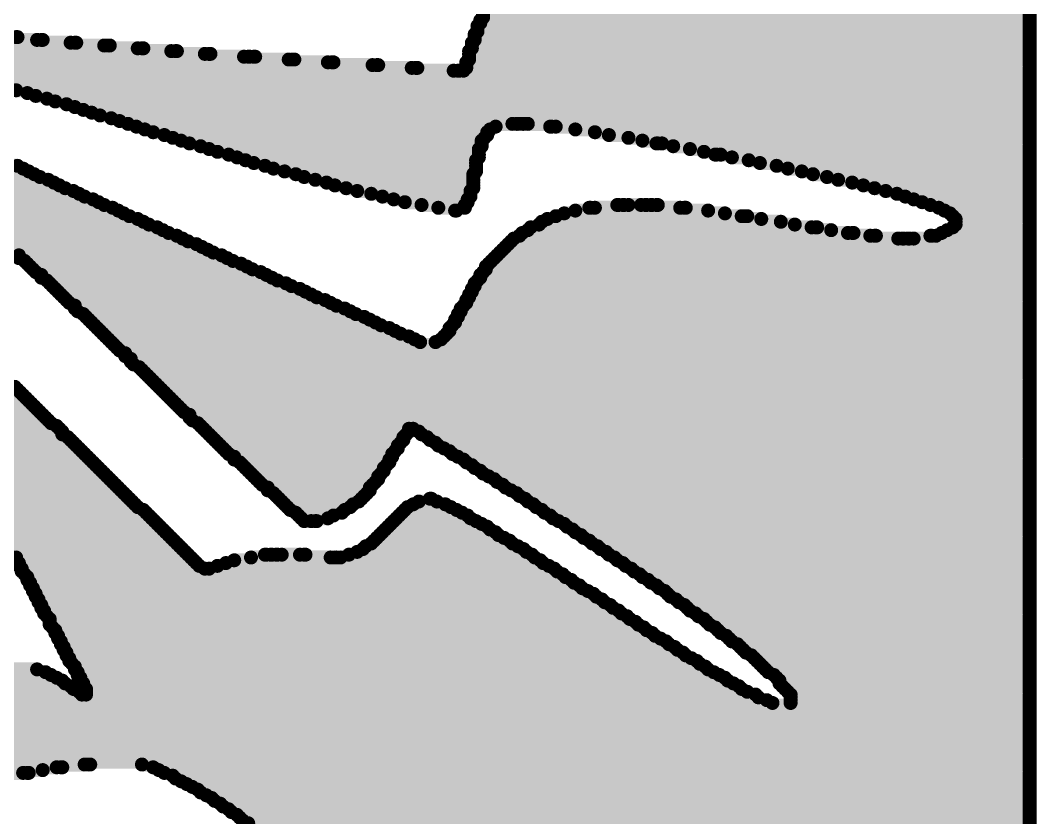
# Model space of a CAD drawing. Extents: x 0 to 127, y 0 to 167.
# Drawn here: x 50.866 to 54.559, y 98.897 to 101.793 of the extents above; entities that cross this region are included whole.
import ezdxf

# ---------------------------------------------------------------- set-up
doc = ezdxf.new("R2010")
doc.units = 0
doc.layers.add('2D_LINE_126', color=222, linetype='CONTINUOUS')

# ---------------------------------------------------------------- blocks, each defined once
blk = doc.blocks.new('SMOOTH_0$0508')
at = {"const_width": 0.0254}
blk.add_lwpolyline([(-0.0127, 0, 1), (0.0127, 0, 1)], format="xyb", close=True, dxfattribs=at)
blk = doc.blocks.new('DRAWING_3017')
at = {"layer": '2D_LINE_126', "const_width": 0.0508}
for points in [[(6.57352, 9.10336), (8.5598, 9.10336)], [(6.5532, 9.06272), (8.5598, 9.06272)], [(6.56336, 9.08304), (8.5598, 9.08304)], [(6.56336, 9.07288), (8.5598, 9.07288)], [(6.57352, 9.0932), (8.5598, 9.0932)], [(6.54304, 9.03224), (8.5598, 9.03224)], [(6.5532, 9.05256), (8.5598, 9.05256)], [(6.5532, 9.0424), (8.5598, 9.0424)], [(4.25704, 9.00176), (5.07492, 9.00176)], [(4.25704, 8.9916), (5.19684, 8.9916)], [(4.2672, 9.01192), (4.953, 9.01192)], [(4.8768, 9.02208), (4.88188, 9.02208)], [(4.96824, 9.01192), (4.97332, 9.01192)], [(5.09016, 9.00176), (5.09524, 9.00176)], [(5.21208, 8.9916), (5.21716, 8.9916)], [(6.53288, 9.00176), (8.5598, 9.00176)], [(6.53288, 8.9916), (8.5598, 8.9916)], [(6.54304, 9.02208), (8.5598, 9.02208)], [(6.54304, 9.01192), (8.5598, 9.01192)], [(4.24688, 8.97128), (5.44068, 8.97128)], [(4.24688, 8.96112), (5.5626, 8.96112)], [(4.24688, 8.95096), (5.70484, 8.95096)], [(4.25704, 8.98144), (5.31876, 8.98144)], [(5.334, 8.98144), (5.33908, 8.98144)], [(5.45592, 8.97128), (5.461, 8.97128)], [(5.57784, 8.96112), (5.58292, 8.96112)], [(5.72008, 8.95096), (5.72516, 8.95096)], [(5.7404, 8.95096), (5.74548, 8.95096)], [(6.52272, 8.97128), (8.5598, 8.97128)], [(6.52272, 8.96112), (8.5598, 8.96112)], [(6.52272, 8.95096), (8.5598, 8.95096)], [(6.53288, 8.98144), (8.5598, 8.98144)], [(4.23672, 8.9408), (5.8674, 8.9408)], [(4.23672, 8.93064), (6.00964, 8.93064)], [(4.49072, 8.92048), (6.1722, 8.92048)], [(5.88264, 8.9408), (5.88772, 8.9408)], [(6.02488, 8.93064), (6.02996, 8.93064)], [(6.18744, 8.92048), (6.19252, 8.92048)], [(6.51256, 8.93064), (8.5598, 8.93064)], [(6.51256, 8.92048), (8.5598, 8.92048)], [(6.52272, 8.9408), (8.5598, 8.9408)], [(4.55168, 8.91032), (6.31444, 8.91032)], [(4.61264, 8.90016), (6.46684, 8.90016)], [(4.65328, 8.89), (8.5598, 8.89)], [(4.69392, 8.87984), (8.5598, 8.87984)], [(6.32968, 8.91032), (6.33476, 8.91032)], [(6.48208, 8.90016), (6.48716, 8.90016)], [(6.5024, 8.90016), (8.5598, 8.90016)], [(6.51256, 8.91032), (8.5598, 8.91032)], [(4.73456, 8.86968), (8.5598, 8.86968)], [(4.7752, 8.85952), (8.5598, 8.85952)], [(4.80568, 8.84936), (8.5598, 8.84936)], [(4.84632, 8.8392), (8.5598, 8.8392)], [(4.8768, 8.82904), (8.5598, 8.82904)], [(4.91744, 8.81888), (8.5598, 8.81888)], [(4.94792, 8.80872), (8.5598, 8.80872)], [(4.98856, 8.79856), (8.5598, 8.79856)], [(5.01904, 8.7884), (8.5598, 8.7884)], [(5.05968, 8.77824), (8.5598, 8.77824)], [(5.09016, 8.76808), (8.5598, 8.76808)], [(5.12064, 8.75792), (8.5598, 8.75792)], [(5.15112, 8.74776), (8.5598, 8.74776)], [(5.1816, 8.7376), (8.5598, 8.7376)], [(5.22224, 8.72744), (8.5598, 8.72744)], [(5.25272, 8.71728), (8.5598, 8.71728)], [(5.2832, 8.70712), (6.6802, 8.70712)], [(5.31368, 8.69696), (6.61924, 8.69696)], [(6.69544, 8.70712), (6.70052, 8.70712)], [(6.71576, 8.70712), (6.72084, 8.70712)], [(6.73608, 8.70712), (8.5598, 8.70712)], [(6.81736, 8.69696), (6.82244, 8.69696)], [(6.83768, 8.69696), (8.5598, 8.69696)], [(5.34416, 8.6868), (6.59892, 8.6868)], [(5.37464, 8.67664), (6.58876, 8.67664)], [(5.41528, 8.66648), (6.58876, 8.66648)], [(5.44576, 8.65632), (6.5786, 8.65632)], [(6.9088, 8.6868), (8.5598, 8.6868)], [(6.97992, 8.67664), (8.5598, 8.67664)], [(7.03072, 8.66648), (8.5598, 8.66648)], [(7.10184, 8.65632), (8.5598, 8.65632)], [(5.47624, 8.64616), (6.56844, 8.64616)], [(5.50672, 8.636), (6.56844, 8.636)], [(5.54736, 8.62584), (6.56844, 8.62584)], [(7.15264, 8.64616), (8.5598, 8.64616)], [(7.20344, 8.636), (7.20852, 8.636)], [(7.22376, 8.636), (8.5598, 8.636)], [(7.2644, 8.62584), (8.5598, 8.62584)], [(5.57784, 8.61568), (6.55828, 8.61568)], [(5.60832, 8.60552), (6.55828, 8.60552)], [(5.64896, 8.59536), (6.55828, 8.59536)], [(5.67944, 8.5852), (6.55828, 8.5852)], [(7.32536, 8.61568), (8.5598, 8.61568)], [(7.37616, 8.60552), (8.5598, 8.60552)], [(7.4168, 8.59536), (7.42188, 8.59536)], [(7.43712, 8.59536), (8.5598, 8.59536)], [(7.47776, 8.5852), (8.5598, 8.5852)], [(4.48056, 8.55472), (4.88188, 8.55472)], [(4.49072, 8.54456), (4.9022, 8.54456)], [(5.70992, 8.57504), (6.54812, 8.57504)], [(5.7404, 8.56488), (6.54812, 8.56488)], [(5.78104, 8.55472), (6.54812, 8.55472)], [(5.81152, 8.54456), (6.54812, 8.54456)], [(7.53872, 8.57504), (8.5598, 8.57504)], [(7.57936, 8.56488), (8.5598, 8.56488)], [(7.64032, 8.55472), (8.5598, 8.55472)], [(7.68096, 8.54456), (8.5598, 8.54456)], [(4.50088, 8.5344), (4.92252, 8.5344)], [(4.5212, 8.52424), (4.94284, 8.52424)], [(4.53136, 8.51408), (4.96316, 8.51408)], [(5.85216, 8.5344), (6.54812, 8.5344)], [(5.8928, 8.52424), (6.53796, 8.52424)], [(5.92328, 8.51408), (6.53796, 8.51408)], [(7.73176, 8.5344), (8.5598, 8.5344)], [(7.7724, 8.52424), (8.5598, 8.52424)], [(7.8232, 8.51408), (8.5598, 8.51408)], [(4.55168, 8.50392), (4.99364, 8.50392)], [(4.56184, 8.49376), (5.01396, 8.49376)], [(4.572, 8.4836), (5.03428, 8.4836)], [(4.58216, 8.47344), (5.0546, 8.47344)], [(5.96392, 8.50392), (6.53796, 8.50392)], [(6.00456, 8.49376), (6.53796, 8.49376)], [(6.03504, 8.4836), (6.53796, 8.4836)], [(6.07568, 8.47344), (6.53796, 8.47344)], [(7.86384, 8.50392), (8.5598, 8.50392)], [(7.91464, 8.49376), (8.5598, 8.49376)], [(7.95528, 8.4836), (8.5598, 8.4836)], [(7.99592, 8.47344), (8.5598, 8.47344)], [(4.60248, 8.46328), (5.08508, 8.46328)], [(4.61264, 8.45312), (5.1054, 8.45312)], [(4.6228, 8.44296), (5.12572, 8.44296)], [(4.64312, 8.4328), (5.1562, 8.4328)], [(6.11632, 8.46328), (6.5278, 8.46328)], [(6.16712, 8.45312), (6.5278, 8.45312)], [(6.20776, 8.44296), (6.5278, 8.44296)], [(6.2484, 8.4328), (6.51764, 8.4328)], [(8.03656, 8.46328), (8.5598, 8.46328)], [(8.0772, 8.45312), (8.5598, 8.45312)], [(8.10768, 8.44296), (8.5598, 8.44296)], [(8.13816, 8.4328), (8.5598, 8.4328)], [(4.65328, 8.42264), (5.17652, 8.42264)], [(4.66344, 8.41248), (5.19684, 8.41248)], [(4.6736, 8.40232), (5.22732, 8.40232)], [(6.28904, 8.42264), (6.51764, 8.42264)], [(6.35, 8.41248), (6.50748, 8.41248)], [(6.41096, 8.40232), (6.50748, 8.40232)], [(6.9596, 8.40232), (6.96468, 8.40232)], [(6.97992, 8.40232), (7.2898, 8.40232)], [(7.0612, 8.41248), (7.06628, 8.41248)], [(7.08152, 8.41248), (7.0866, 8.41248)], [(7.10184, 8.41248), (7.14756, 8.41248)], [(7.1628, 8.41248), (7.16788, 8.41248)], [(7.18312, 8.41248), (7.1882, 8.41248)], [(7.20344, 8.41248), (7.20852, 8.41248)], [(7.30504, 8.40232), (7.31012, 8.40232)], [(8.16864, 8.42264), (8.5598, 8.42264)], [(8.19912, 8.41248), (8.5598, 8.41248)], [(8.2296, 8.40232), (8.5598, 8.40232)], [(4.69392, 8.39216), (5.24764, 8.39216)], [(4.70408, 8.382), (5.26796, 8.382)], [(4.71424, 8.37184), (5.28828, 8.37184)], [(4.7244, 8.36168), (5.31876, 8.36168)], [(6.47192, 8.39216), (6.477, 8.39216)], [(6.8072, 8.36168), (7.58444, 8.36168)], [(6.83768, 8.37184), (7.51332, 8.37184)], [(6.86816, 8.382), (7.45236, 8.382)], [(6.9088, 8.39216), (7.3914, 8.39216)], [(7.52856, 8.37184), (7.53364, 8.37184)], [(8.24992, 8.39216), (8.5598, 8.39216)], [(8.27024, 8.382), (8.5598, 8.382)], [(8.2804, 8.37184), (8.5598, 8.37184)], [(8.29056, 8.36168), (8.5598, 8.36168)], [(4.73456, 8.35152), (5.33908, 8.35152)], [(4.75488, 8.34136), (5.3594, 8.34136)], [(4.76504, 8.3312), (5.38988, 8.3312)], [(6.74624, 8.3312), (7.76732, 8.3312)], [(6.77672, 8.34136), (7.70636, 8.34136)], [(6.78688, 8.35152), (7.65556, 8.35152)], [(7.78256, 8.3312), (7.78764, 8.3312)], [(8.2804, 8.3312), (8.5598, 8.3312)], [(8.29056, 8.35152), (8.5598, 8.35152)], [(8.29056, 8.34136), (8.5598, 8.34136)], [(4.7752, 8.32104), (5.4102, 8.32104)], [(4.78536, 8.31088), (5.43052, 8.31088)], [(4.79552, 8.30072), (5.461, 8.30072)], [(4.81584, 8.29056), (5.48132, 8.29056)], [(6.68528, 8.29056), (8.08228, 8.29056)], [(6.7056, 8.30072), (7.98068, 8.30072)], [(6.71576, 8.31088), (7.8994, 8.31088)], [(6.73608, 8.32104), (7.83844, 8.32104)], [(7.91464, 8.31088), (7.91972, 8.31088)], [(7.99592, 8.30072), (8.001, 8.30072)], [(8.09752, 8.29056), (8.1026, 8.29056)], [(8.11784, 8.29056), (8.12292, 8.29056)], [(8.13816, 8.29056), (8.5598, 8.29056)], [(8.19912, 8.30072), (8.2042, 8.30072)], [(8.21944, 8.30072), (8.5598, 8.30072)], [(8.23976, 8.31088), (8.5598, 8.31088)], [(8.26008, 8.32104), (8.5598, 8.32104)], [(4.826, 8.2804), (5.50164, 8.2804)], [(4.83616, 8.27024), (5.53212, 8.27024)], [(4.84632, 8.26008), (5.55244, 8.26008)], [(4.85648, 8.24992), (5.57276, 8.24992)], [(6.64464, 8.24992), (8.5598, 8.24992)], [(6.6548, 8.26008), (8.5598, 8.26008)], [(6.66496, 8.27024), (8.5598, 8.27024)], [(6.67512, 8.2804), (8.5598, 8.2804)], [(4.86664, 8.23976), (5.59308, 8.23976)], [(4.88696, 8.2296), (5.62356, 8.2296)], [(4.88696, 8.21944), (5.64388, 8.21944)], [(6.61416, 8.21944), (8.5598, 8.21944)], [(6.62432, 8.2296), (8.5598, 8.2296)], [(6.63448, 8.23976), (8.5598, 8.23976)], [(4.90728, 8.20928), (5.6642, 8.20928)], [(4.91744, 8.19912), (5.69468, 8.19912)], [(4.9276, 8.18896), (5.715, 8.18896)], [(4.93776, 8.1788), (5.73532, 8.1788)], [(6.58368, 8.18896), (8.5598, 8.18896)], [(6.58368, 8.1788), (8.5598, 8.1788)], [(6.59384, 8.19912), (8.5598, 8.19912)], [(6.604, 8.20928), (8.5598, 8.20928)], [(4.94792, 8.16864), (5.7658, 8.16864)], [(4.96824, 8.15848), (5.78612, 8.15848)], [(4.96824, 8.14832), (5.80644, 8.14832)], [(4.98856, 8.13816), (5.82676, 8.13816)], [(6.5532, 8.13816), (8.5598, 8.13816)], [(6.56336, 8.15848), (8.5598, 8.15848)], [(6.56336, 8.14832), (8.5598, 8.14832)], [(6.57352, 8.16864), (8.5598, 8.16864)], [(4.99872, 8.128), (5.85724, 8.128)], [(5.00888, 8.11784), (5.87756, 8.11784)], [(5.01904, 8.10768), (5.90804, 8.10768)], [(6.53288, 8.10768), (8.5598, 8.10768)], [(6.54304, 8.128), (8.5598, 8.128)], [(6.54304, 8.11784), (8.5598, 8.11784)], [(5.0292, 8.09752), (5.92836, 8.09752)], [(5.03936, 8.08736), (5.94868, 8.08736)], [(5.04952, 8.0772), (5.969, 8.0772)], [(5.05968, 8.06704), (5.99948, 8.06704)], [(6.51256, 8.06704), (8.5598, 8.06704)], [(6.52272, 8.08736), (8.5598, 8.08736)], [(6.52272, 8.0772), (8.5598, 8.0772)], [(6.53288, 8.09752), (8.5598, 8.09752)], [(5.06984, 8.05688), (6.0198, 8.05688)], [(5.09016, 8.04672), (6.04012, 8.04672)], [(5.09016, 8.03656), (6.0706, 8.03656)], [(5.10032, 8.0264), (6.09092, 8.0264)], [(6.49224, 8.03656), (8.5598, 8.03656)], [(6.49224, 8.0264), (8.5598, 8.0264)], [(6.5024, 8.04672), (8.5598, 8.04672)], [(6.51256, 8.05688), (8.5598, 8.05688)], [(5.12064, 8.01624), (6.11124, 8.01624)], [(5.1308, 8.00608), (6.14172, 8.00608)], [(5.14096, 7.99592), (6.16204, 7.99592)], [(6.47192, 7.99592), (8.5598, 7.99592)], [(6.48208, 8.01624), (8.5598, 8.01624)], [(6.48208, 8.00608), (8.5598, 8.00608)], [(5.15112, 7.98576), (6.18236, 7.98576)], [(5.16128, 7.9756), (6.20268, 7.9756)], [(5.17144, 7.96544), (6.23316, 7.96544)], [(5.1816, 7.95528), (6.25348, 7.95528)], [(6.4516, 7.96544), (8.5598, 7.96544)], [(6.4516, 7.95528), (8.5598, 7.95528)], [(6.46176, 7.9756), (8.5598, 7.9756)], [(6.47192, 7.98576), (8.5598, 7.98576)], [(5.19176, 7.94512), (6.2738, 7.94512)], [(5.20192, 7.93496), (6.30428, 7.93496)], [(5.21208, 7.9248), (6.3246, 7.9248)], [(6.42112, 7.9248), (8.5598, 7.9248)], [(6.43128, 7.93496), (8.5598, 7.93496)], [(6.44144, 7.94512), (8.5598, 7.94512)], [(5.22224, 7.91464), (6.34492, 7.91464)], [(5.2324, 7.90448), (8.5598, 7.90448)], [(5.24256, 7.89432), (8.5598, 7.89432)], [(5.25272, 7.88416), (8.5598, 7.88416)], [(6.4008, 7.91464), (8.5598, 7.91464)], [(5.27304, 7.874), (8.5598, 7.874)], [(5.27304, 7.86384), (8.5598, 7.86384)], [(5.29336, 7.85368), (8.5598, 7.85368)], [(5.29336, 7.84352), (8.5598, 7.84352)], [(5.30352, 7.83336), (8.5598, 7.83336)], [(5.32384, 7.8232), (8.5598, 7.8232)], [(5.334, 7.81304), (8.5598, 7.81304)], [(5.34416, 7.80288), (8.5598, 7.80288)], [(5.35432, 7.79272), (8.5598, 7.79272)], [(5.36448, 7.78256), (8.5598, 7.78256)], [(5.37464, 7.7724), (8.5598, 7.7724)], [(4.5212, 7.75208), (4.87172, 7.75208)], [(4.53136, 7.74192), (4.88188, 7.74192)], [(4.53136, 7.73176), (4.89204, 7.73176)], [(5.3848, 7.76224), (8.5598, 7.76224)], [(5.39496, 7.75208), (8.5598, 7.75208)], [(5.40512, 7.74192), (8.5598, 7.74192)], [(5.41528, 7.73176), (8.5598, 7.73176)], [(4.54152, 7.7216), (4.9022, 7.7216)], [(4.54152, 7.71144), (4.91236, 7.71144)], [(4.55168, 7.70128), (4.92252, 7.70128)], [(5.42544, 7.7216), (8.5598, 7.7216)], [(5.4356, 7.71144), (8.5598, 7.71144)], [(5.44576, 7.70128), (8.5598, 7.70128)], [(4.56184, 7.69112), (4.93268, 7.69112)], [(4.56184, 7.68096), (4.94284, 7.68096)], [(4.572, 7.6708), (4.953, 7.6708)], [(4.572, 7.66064), (4.96316, 7.66064)], [(5.45592, 7.69112), (8.5598, 7.69112)], [(5.46608, 7.68096), (8.5598, 7.68096)], [(5.47624, 7.6708), (8.5598, 7.6708)], [(5.4864, 7.66064), (8.5598, 7.66064)], [(4.58216, 7.65048), (4.97332, 7.65048)], [(4.59232, 7.64032), (4.98348, 7.64032)], [(4.59232, 7.63016), (4.99364, 7.63016)], [(4.60248, 7.62), (5.0038, 7.62)], [(5.50672, 7.65048), (8.5598, 7.65048)], [(5.50672, 7.64032), (8.5598, 7.64032)], [(5.51688, 7.63016), (8.5598, 7.63016)], [(5.5372, 7.62), (8.5598, 7.62)], [(4.60248, 7.60984), (5.02412, 7.60984)], [(4.61264, 7.59968), (5.03428, 7.59968)], [(4.61264, 7.58952), (5.04444, 7.58952)], [(5.54736, 7.60984), (8.5598, 7.60984)], [(5.55752, 7.59968), (6.30428, 7.59968)], [(5.56768, 7.58952), (6.30428, 7.58952)], [(6.31952, 7.59968), (8.5598, 7.59968)], [(6.33984, 7.58952), (8.5598, 7.58952)], [(4.6228, 7.57936), (5.04444, 7.57936)], [(4.63296, 7.5692), (5.06476, 7.5692)], [(4.63296, 7.55904), (5.07492, 7.55904)], [(4.64312, 7.54888), (5.08508, 7.54888)], [(5.57784, 7.57936), (6.29412, 7.57936)], [(5.588, 7.5692), (6.28396, 7.5692)], [(5.59816, 7.55904), (6.28396, 7.55904)], [(5.60832, 7.54888), (6.2738, 7.54888)], [(6.35, 7.57936), (8.5598, 7.57936)], [(6.37032, 7.5692), (8.5598, 7.5692)], [(6.38048, 7.55904), (8.5598, 7.55904)], [(6.4008, 7.54888), (8.5598, 7.54888)], [(4.64312, 7.53872), (5.09524, 7.53872)], [(4.65328, 7.52856), (5.1054, 7.52856)], [(4.66344, 7.5184), (5.11556, 7.5184)], [(5.61848, 7.53872), (6.26364, 7.53872)], [(5.62864, 7.52856), (6.26364, 7.52856)], [(5.6388, 7.5184), (6.25348, 7.5184)], [(6.41096, 7.53872), (8.5598, 7.53872)], [(6.43128, 7.52856), (8.5598, 7.52856)], [(6.4516, 7.5184), (8.5598, 7.5184)], [(4.66344, 7.50824), (5.12572, 7.50824)], [(4.6736, 7.49808), (5.13588, 7.49808)], [(4.6736, 7.48792), (5.14604, 7.48792)], [(4.68376, 7.47776), (5.1562, 7.47776)], [(5.64896, 7.50824), (6.24332, 7.50824)], [(5.66928, 7.49808), (6.24332, 7.49808)], [(5.66928, 7.48792), (6.23316, 7.48792)], [(5.6896, 7.47776), (6.23316, 7.47776)], [(6.46176, 7.50824), (8.5598, 7.50824)], [(6.48208, 7.49808), (8.5598, 7.49808)], [(6.5024, 7.48792), (8.5598, 7.48792)], [(6.51256, 7.47776), (8.5598, 7.47776)], [(4.68376, 7.4676), (5.16636, 7.4676)], [(4.69392, 7.45744), (5.17652, 7.45744)], [(4.70408, 7.44728), (5.18668, 7.44728)], [(4.70408, 7.43712), (5.19684, 7.43712)], [(5.69976, 7.4676), (6.223, 7.4676)], [(5.70992, 7.45744), (6.21284, 7.45744)], [(5.72008, 7.44728), (6.21284, 7.44728)], [(5.73024, 7.43712), (6.20268, 7.43712)], [(6.53288, 7.4676), (8.5598, 7.4676)], [(6.54304, 7.45744), (8.5598, 7.45744)], [(6.56336, 7.44728), (8.5598, 7.44728)], [(6.57352, 7.43712), (8.5598, 7.43712)], [(4.71424, 7.42696), (5.207, 7.42696)], [(4.71424, 7.4168), (5.21716, 7.4168)], [(4.7244, 7.40664), (5.22732, 7.40664)], [(5.7404, 7.42696), (6.19252, 7.42696)], [(5.75056, 7.4168), (6.19252, 7.4168)], [(5.76072, 7.40664), (6.18236, 7.40664)], [(6.59384, 7.42696), (8.5598, 7.42696)], [(6.61416, 7.4168), (8.5598, 7.4168)], [(6.62432, 7.40664), (8.5598, 7.40664)], [(4.7244, 7.39648), (5.23748, 7.39648)], [(4.73456, 7.38632), (5.24764, 7.38632)], [(4.73456, 7.37616), (5.2578, 7.37616)], [(4.74472, 7.366), (5.26796, 7.366)], [(5.77088, 7.39648), (6.1722, 7.39648)], [(5.7912, 7.38632), (6.16204, 7.38632)], [(5.7912, 7.37616), (6.16204, 7.37616)], [(5.81152, 7.366), (6.15188, 7.366)], [(6.64464, 7.39648), (8.5598, 7.39648)], [(6.6548, 7.38632), (8.5598, 7.38632)], [(6.67512, 7.37616), (8.5598, 7.37616)], [(6.69544, 7.366), (8.5598, 7.366)], [(4.74472, 7.35584), (5.27812, 7.35584)], [(4.75488, 7.34568), (5.28828, 7.34568)], [(4.76504, 7.33552), (5.29844, 7.33552)], [(4.76504, 7.32536), (5.3086, 7.32536)], [(5.82168, 7.35584), (6.14172, 7.35584)], [(5.83184, 7.34568), (6.13156, 7.34568)], [(5.842, 7.33552), (6.1214, 7.33552)], [(5.85216, 7.32536), (6.10108, 7.32536)], [(6.31952, 7.32536), (6.43636, 7.32536)], [(6.33984, 7.33552), (6.40588, 7.33552)], [(6.38048, 7.34568), (6.38556, 7.34568)], [(6.7056, 7.35584), (8.5598, 7.35584)], [(6.72592, 7.34568), (8.5598, 7.34568)], [(6.73608, 7.33552), (8.5598, 7.33552)], [(6.7564, 7.32536), (8.5598, 7.32536)], [(4.7752, 7.3152), (5.31876, 7.3152)], [(4.7752, 7.30504), (5.33908, 7.30504)], [(4.78536, 7.29488), (5.34924, 7.29488)], [(5.86232, 7.3152), (6.09092, 7.3152)], [(5.87248, 7.30504), (6.0706, 7.30504)], [(5.8928, 7.29488), (6.06044, 7.29488)], [(6.27888, 7.29488), (6.49732, 7.29488)], [(6.28904, 7.30504), (6.477, 7.30504)], [(6.2992, 7.3152), (6.45668, 7.3152)], [(6.76656, 7.3152), (8.5598, 7.3152)], [(6.78688, 7.30504), (8.5598, 7.30504)], [(6.79704, 7.29488), (8.5598, 7.29488)], [(4.78536, 7.28472), (5.3594, 7.28472)], [(4.79552, 7.27456), (5.36956, 7.27456)], [(4.80568, 7.2644), (5.37972, 7.2644)], [(4.80568, 7.25424), (5.38988, 7.25424)], [(5.90296, 7.28472), (6.02996, 7.28472)], [(5.91312, 7.27456), (6.00964, 7.27456)], [(5.92328, 7.2644), (5.94868, 7.2644)], [(5.96392, 7.2644), (5.969, 7.2644)], [(6.23824, 7.25424), (6.56844, 7.25424)], [(6.2484, 7.2644), (6.54812, 7.2644)], [(6.25856, 7.27456), (6.5278, 7.27456)], [(6.26872, 7.28472), (6.51764, 7.28472)], [(6.81736, 7.28472), (8.5598, 7.28472)], [(6.82752, 7.27456), (8.5598, 7.27456)], [(6.84784, 7.2644), (8.5598, 7.2644)], [(6.86816, 7.25424), (8.5598, 7.25424)], [(4.81584, 7.24408), (5.40004, 7.24408)], [(4.81584, 7.23392), (5.4102, 7.23392)], [(4.826, 7.22376), (5.42036, 7.22376)], [(4.826, 7.2136), (5.43052, 7.2136)], [(6.1976, 7.2136), (6.6294, 7.2136)], [(6.20776, 7.22376), (6.61924, 7.22376)], [(6.21792, 7.23392), (6.59892, 7.23392)], [(6.22808, 7.24408), (6.58876, 7.24408)], [(6.87832, 7.24408), (8.5598, 7.24408)], [(6.89864, 7.23392), (8.5598, 7.23392)], [(6.9088, 7.22376), (8.5598, 7.22376)], [(6.92912, 7.2136), (8.5598, 7.2136)], [(4.83616, 7.20344), (5.44068, 7.20344)], [(4.83616, 7.19328), (5.45084, 7.19328)], [(4.84632, 7.18312), (5.461, 7.18312)], [(6.16712, 7.18312), (6.6802, 7.18312)], [(6.17728, 7.19328), (6.67004, 7.19328)], [(6.18744, 7.20344), (6.64972, 7.20344)], [(6.93928, 7.20344), (8.5598, 7.20344)], [(6.9596, 7.19328), (8.5598, 7.19328)], [(6.96976, 7.18312), (8.5598, 7.18312)], [(4.84632, 7.17296), (5.47116, 7.17296)], [(4.85648, 7.1628), (5.48132, 7.1628)], [(4.86664, 7.15264), (5.49148, 7.15264)], [(4.86664, 7.14248), (5.50164, 7.14248)], [(5.78104, 7.14248), (5.78612, 7.14248)], [(5.80136, 7.14248), (5.80644, 7.14248)], [(5.82168, 7.14248), (5.82676, 7.14248)], [(5.842, 7.14248), (5.90804, 7.14248)], [(5.92328, 7.14248), (5.92836, 7.14248)], [(6.08584, 7.14248), (6.75132, 7.14248)], [(6.11632, 7.15264), (6.731, 7.15264)], [(6.13664, 7.1628), (6.72084, 7.1628)], [(6.1468, 7.17296), (6.70052, 7.17296)], [(6.99008, 7.17296), (8.5598, 7.17296)], [(7.00024, 7.1628), (8.5598, 7.1628)], [(7.02056, 7.15264), (8.5598, 7.15264)], [(7.03072, 7.14248), (8.5598, 7.14248)], [(4.8768, 7.13232), (5.5118, 7.13232)], [(4.8768, 7.12216), (5.52196, 7.12216)], [(4.88696, 7.112), (5.53212, 7.112)], [(5.6388, 7.112), (6.79196, 7.112)], [(5.66928, 7.12216), (6.7818, 7.12216)], [(5.73024, 7.13232), (6.0198, 7.13232)], [(6.03504, 7.13232), (6.04012, 7.13232)], [(6.05536, 7.13232), (6.76148, 7.13232)], [(7.05104, 7.13232), (8.5598, 7.13232)], [(7.0612, 7.12216), (8.5598, 7.12216)], [(7.08152, 7.112), (8.5598, 7.112)], [(4.88696, 7.10184), (5.54228, 7.10184)], [(4.89712, 7.09168), (5.5626, 7.09168)], [(4.89712, 7.08152), (6.84276, 7.08152)], [(4.90728, 7.07136), (6.86308, 7.07136)], [(5.57784, 7.09168), (6.8326, 7.09168)], [(5.60832, 7.10184), (6.81228, 7.10184)], [(7.09168, 7.10184), (8.5598, 7.10184)], [(7.112, 7.09168), (8.5598, 7.09168)], [(7.12216, 7.08152), (8.5598, 7.08152)], [(7.14248, 7.07136), (8.5598, 7.07136)], [(4.91744, 7.0612), (6.87324, 7.0612)], [(4.91744, 7.05104), (6.89356, 7.05104)], [(4.9276, 7.04088), (6.90372, 7.04088)], [(4.9276, 7.03072), (6.92404, 7.03072)], [(7.15264, 7.0612), (8.5598, 7.0612)], [(7.17296, 7.05104), (8.5598, 7.05104)], [(7.18312, 7.04088), (8.5598, 7.04088)], [(7.20344, 7.03072), (8.5598, 7.03072)], [(4.93776, 7.02056), (6.9342, 7.02056)], [(4.93776, 7.0104), (6.95452, 7.0104)], [(4.94792, 7.00024), (6.97484, 7.00024)], [(7.2136, 7.02056), (8.5598, 7.02056)], [(7.23392, 7.0104), (8.5598, 7.0104)], [(7.24408, 7.00024), (8.5598, 7.00024)], [(4.94792, 6.99008), (6.985, 6.99008)], [(4.95808, 6.97992), (7.00532, 6.97992)], [(4.95808, 6.96976), (7.01548, 6.96976)], [(4.96824, 6.9596), (7.0358, 6.9596)], [(7.25424, 6.99008), (8.5598, 6.99008)], [(7.27456, 6.97992), (8.5598, 6.97992)], [(7.28472, 6.96976), (8.5598, 6.96976)], [(7.30504, 6.9596), (8.5598, 6.9596)], [(4.96824, 6.94944), (7.04596, 6.94944)], [(4.9784, 6.93928), (7.06628, 6.93928)], [(4.9784, 6.92912), (7.07644, 6.92912)], [(4.98856, 6.91896), (7.09676, 6.91896)], [(7.3152, 6.94944), (8.5598, 6.94944)], [(7.32536, 6.93928), (8.5598, 6.93928)], [(7.34568, 6.92912), (8.5598, 6.92912)], [(7.35584, 6.91896), (8.5598, 6.91896)], [(4.99872, 6.9088), (7.10692, 6.9088)], [(4.99872, 6.89864), (7.12724, 6.89864)], [(4.99872, 6.88848), (7.1374, 6.88848)], [(7.37616, 6.9088), (8.5598, 6.9088)], [(7.38632, 6.89864), (8.5598, 6.89864)], [(7.39648, 6.88848), (8.5598, 6.88848)], [(5.00888, 6.87832), (7.15772, 6.87832)], [(5.01904, 6.86816), (7.16788, 6.86816)], [(5.01904, 6.858), (7.1882, 6.858)], [(5.0292, 6.84784), (7.19836, 6.84784)], [(7.4168, 6.87832), (8.5598, 6.87832)], [(7.42696, 6.86816), (8.5598, 6.86816)], [(7.43712, 6.858), (8.5598, 6.858)], [(7.45744, 6.84784), (8.5598, 6.84784)], [(5.0292, 6.83768), (7.21868, 6.83768)], [(5.03936, 6.82752), (7.239, 6.82752)], [(5.03936, 6.81736), (7.24916, 6.81736)], [(5.04952, 6.8072), (7.26948, 6.8072)], [(7.4676, 6.83768), (8.5598, 6.83768)], [(7.47776, 6.82752), (8.5598, 6.82752)], [(7.49808, 6.81736), (8.5598, 6.81736)], [(7.50824, 6.8072), (8.5598, 6.8072)], [(5.04952, 6.79704), (7.27964, 6.79704)], [(5.05968, 6.78688), (7.29996, 6.78688)], [(5.05968, 6.77672), (7.31012, 6.77672)], [(7.5184, 6.79704), (8.5598, 6.79704)], [(7.52856, 6.78688), (8.5598, 6.78688)], [(7.54888, 6.77672), (8.5598, 6.77672)], [(5.06984, 6.76656), (7.33044, 6.76656)], [(5.06984, 6.7564), (7.35076, 6.7564)], [(5.08, 6.74624), (7.36092, 6.74624)], [(5.09016, 6.73608), (7.38124, 6.73608)], [(7.55904, 6.76656), (8.5598, 6.76656)], [(7.5692, 6.7564), (8.5598, 6.7564)], [(7.57936, 6.74624), (8.5598, 6.74624)], [(7.58952, 6.73608), (8.5598, 6.73608)], [(4.81584, 6.7056), (5.0038, 6.7056)], [(4.83616, 6.71576), (4.98348, 6.71576)], [(4.86664, 6.72592), (4.953, 6.72592)], [(5.09016, 6.72592), (7.3914, 6.72592)], [(5.10032, 6.71576), (7.41172, 6.71576)], [(5.10032, 6.7056), (7.43204, 6.7056)], [(7.59968, 6.72592), (8.5598, 6.72592)], [(7.60984, 6.71576), (8.5598, 6.71576)], [(7.63016, 6.7056), (8.5598, 6.7056)], [(4.74472, 6.66496), (5.07492, 6.66496)], [(4.76504, 6.67512), (5.0546, 6.67512)], [(4.7752, 6.68528), (5.04444, 6.68528)], [(4.79552, 6.69544), (5.02412, 6.69544)], [(5.11048, 6.69544), (7.45236, 6.69544)], [(5.11048, 6.68528), (7.46252, 6.68528)], [(5.12064, 6.67512), (7.48284, 6.67512)], [(5.12064, 6.66496), (7.50316, 6.66496)], [(7.64032, 6.69544), (8.5598, 6.69544)], [(7.65048, 6.68528), (8.5598, 6.68528)], [(7.65048, 6.67512), (8.5598, 6.67512)], [(7.66064, 6.66496), (8.5598, 6.66496)], [(4.69392, 6.62432), (7.57428, 6.62432)], [(4.71424, 6.63448), (5.11556, 6.63448)], [(4.7244, 6.64464), (5.1054, 6.64464)], [(4.73456, 6.6548), (5.08508, 6.6548)], [(5.1308, 6.6548), (7.51332, 6.6548)], [(5.1308, 6.64464), (7.53364, 6.64464)], [(5.1308, 6.63448), (7.56412, 6.63448)], [(7.6708, 6.6548), (8.5598, 6.6548)], [(7.68096, 6.64464), (8.5598, 6.64464)], [(7.69112, 6.63448), (8.5598, 6.63448)], [(7.69112, 6.62432), (8.5598, 6.62432)], [(4.04368, 6.604), (7.62508, 6.604)], [(4.05384, 6.59384), (8.5598, 6.59384)], [(4.68376, 6.61416), (7.60476, 6.61416)], [(7.69112, 6.61416), (8.5598, 6.61416)], [(7.69112, 6.604), (8.5598, 6.604)], [(4.05384, 6.58368), (8.5598, 6.58368)], [(4.05384, 6.57352), (8.5598, 6.57352)], [(4.05384, 6.56336), (8.5598, 6.56336)], [(4.05384, 6.5532), (8.5598, 6.5532)], [(4.05384, 6.54304), (8.5598, 6.54304)], [(4.05384, 6.53288), (8.5598, 6.53288)], [(4.05384, 6.52272), (8.5598, 6.52272)], [(4.05384, 6.51256), (8.5598, 6.51256)], [(4.05384, 6.5024), (8.5598, 6.5024)], [(4.05384, 6.49224), (8.5598, 6.49224)], [(4.05384, 6.48208), (8.5598, 6.48208)], [(4.05384, 6.46176), (8.5598, 6.46176)], [(4.064, 6.47192), (8.5598, 6.47192)], [(4.064, 6.4516), (8.5598, 6.4516)], [(4.064, 6.44144), (8.5598, 6.44144)], [(4.064, 6.43128), (8.5598, 6.43128)], [(4.064, 6.42112), (8.5598, 6.42112)], [(4.064, 6.41096), (8.5598, 6.41096)], [(4.064, 6.4008), (8.5598, 6.4008)], [(4.064, 6.39064), (8.5598, 6.39064)], [(4.064, 6.38048), (5.12572, 6.38048)], [(4.064, 6.37032), (5.02412, 6.37032)], [(5.03936, 6.37032), (5.04444, 6.37032)], [(5.14096, 6.38048), (5.14604, 6.38048)], [(5.334, 6.38048), (8.5598, 6.38048)], [(5.37464, 6.37032), (8.5598, 6.37032)], [(4.064, 6.36016), (4.97332, 6.36016)], [(4.064, 6.35), (4.9022, 6.35)], [(4.91744, 6.35), (4.92252, 6.35)], [(5.39496, 6.36016), (8.5598, 6.36016)], [(5.41528, 6.35), (8.5598, 6.35)], [(5.44576, 6.33984), (8.5598, 6.33984)], [(5.45592, 6.32968), (8.5598, 6.32968)], [(5.47624, 6.31952), (8.5598, 6.31952)], [(5.49656, 6.30936), (8.5598, 6.30936)], [(5.51688, 6.2992), (8.5598, 6.2992)], [(5.5372, 6.28904), (8.5598, 6.28904)], [(5.54736, 6.27888), (8.5598, 6.27888)], [(5.56768, 6.26872), (8.5598, 6.26872)], [(5.588, 6.25856), (8.5598, 6.25856)], [(5.59816, 6.2484), (8.5598, 6.2484)], [(5.61848, 6.23824), (8.5598, 6.23824)], [(5.62864, 6.22808), (8.5598, 6.22808)], [(5.64896, 6.21792), (8.5598, 6.21792)], [(5.65912, 6.20776), (8.5598, 6.20776)], [(5.67944, 6.1976), (8.5598, 6.1976)], [(5.6896, 6.18744), (8.5598, 6.18744)], [(5.69976, 6.17728), (8.5598, 6.17728)], [(5.72008, 6.16712), (8.5598, 6.16712)]]:
    blk.add_lwpolyline(points, dxfattribs=at)
at = {"layer": '2D_LINE_126'}
for p in [(6.57352, 9.10336), (8.5598, 9.10336), (6.5532, 9.06272), (6.56336, 9.08304), (6.56336, 9.07288), (6.57352, 9.0932), (8.5598, 9.0932), (8.5598, 9.08304), (8.5598, 9.07288), (8.5598, 9.06272), (6.54304, 9.03224), (6.5532, 9.05256), (6.5532, 9.0424), (8.5598, 9.05256), (8.5598, 9.0424), (8.5598, 9.03224), (4.8768, 9.02208), (4.88188, 9.02208), (4.953, 9.01192), (4.96824, 9.01192), (4.97332, 9.01192), (5.07492, 9.00176), (5.09016, 9.00176), (5.09524, 9.00176), (5.19684, 8.9916), (5.21208, 8.9916), (5.21716, 8.9916), (6.53288, 9.00176), (6.53288, 8.9916), (6.54304, 9.02208), (6.54304, 9.01192), (8.5598, 9.02208), (8.5598, 9.01192), (8.5598, 9.00176), (8.5598, 8.9916), (5.31876, 8.98144), (5.334, 8.98144), (5.33908, 8.98144), (5.44068, 8.97128), (5.45592, 8.97128), (5.461, 8.97128), (5.5626, 8.96112), (5.57784, 8.96112), (5.58292, 8.96112), (5.70484, 8.95096), (5.72008, 8.95096), (5.72516, 8.95096), (5.7404, 8.95096), (5.74548, 8.95096), (6.52272, 8.97128), (6.52272, 8.96112), (6.52272, 8.95096), (6.53288, 8.98144), (8.5598, 8.98144), (8.5598, 8.97128), (8.5598, 8.96112), (8.5598, 8.95096), (5.8674, 8.9408), (5.88264, 8.9408), (5.88772, 8.9408), (6.00964, 8.93064), (6.02488, 8.93064), (6.02996, 8.93064), (6.1722, 8.92048), (6.18744, 8.92048), (6.19252, 8.92048), (6.51256, 8.93064), (6.51256, 8.92048), (6.52272, 8.9408), (8.5598, 8.9408), (8.5598, 8.93064), (8.5598, 8.92048), (6.31444, 8.91032), (6.32968, 8.91032), (6.33476, 8.91032), (6.46684, 8.90016), (6.48208, 8.90016), (6.48716, 8.90016), (6.5024, 8.90016), (6.51256, 8.91032), (8.5598, 8.91032), (8.5598, 8.90016), (8.5598, 8.89), (8.5598, 8.87984), (8.5598, 8.86968), (8.5598, 8.85952), (8.5598, 8.84936), (8.5598, 8.8392), (4.8768, 8.82904), (4.91744, 8.81888), (4.94792, 8.80872), (8.5598, 8.82904), (8.5598, 8.81888), (8.5598, 8.80872), (4.98856, 8.79856), (5.01904, 8.7884), (5.05968, 8.77824), (5.09016, 8.76808), (8.5598, 8.79856), (8.5598, 8.7884), (8.5598, 8.77824), (8.5598, 8.76808), (5.12064, 8.75792), (5.15112, 8.74776), (5.1816, 8.7376), (5.22224, 8.72744), (8.5598, 8.75792), (8.5598, 8.74776), (8.5598, 8.7376), (8.5598, 8.72744), (5.25272, 8.71728), (5.2832, 8.70712), (5.31368, 8.69696), (6.61924, 8.69696), (6.6802, 8.70712), (6.69544, 8.70712), (6.70052, 8.70712), (6.71576, 8.70712), (6.72084, 8.70712), (6.73608, 8.70712), (6.81736, 8.69696), (6.82244, 8.69696), (6.83768, 8.69696), (8.5598, 8.71728), (8.5598, 8.70712), (8.5598, 8.69696), (5.34416, 8.6868), (5.37464, 8.67664), (5.41528, 8.66648), (5.44576, 8.65632), (6.5786, 8.65632), (6.58876, 8.67664), (6.58876, 8.66648), (6.59892, 8.6868), (6.9088, 8.6868), (6.97992, 8.67664), (7.03072, 8.66648), (7.10184, 8.65632), (8.5598, 8.6868), (8.5598, 8.67664), (8.5598, 8.66648), (8.5598, 8.65632), (5.47624, 8.64616), (5.50672, 8.636), (5.54736, 8.62584), (6.56844, 8.64616), (6.56844, 8.636), (6.56844, 8.62584), (7.15264, 8.64616), (7.20344, 8.636), (7.20852, 8.636), (7.22376, 8.636), (7.2644, 8.62584), (8.5598, 8.64616), (8.5598, 8.636), (8.5598, 8.62584), (5.57784, 8.61568), (5.60832, 8.60552), (5.64896, 8.59536), (5.67944, 8.5852), (6.55828, 8.61568), (6.55828, 8.60552), (6.55828, 8.59536), (6.55828, 8.5852), (7.32536, 8.61568), (7.37616, 8.60552), (7.4168, 8.59536), (7.42188, 8.59536), (7.43712, 8.59536), (7.47776, 8.5852), (8.5598, 8.61568), (8.5598, 8.60552), (8.5598, 8.59536), (8.5598, 8.5852), (4.88188, 8.55472), (4.9022, 8.54456), (5.70992, 8.57504), (5.7404, 8.56488), (5.78104, 8.55472), (5.81152, 8.54456), (6.54812, 8.57504), (6.54812, 8.56488), (6.54812, 8.55472), (6.54812, 8.54456), (7.53872, 8.57504), (7.57936, 8.56488), (7.64032, 8.55472), (7.68096, 8.54456), (8.5598, 8.57504), (8.5598, 8.56488), (8.5598, 8.55472), (8.5598, 8.54456), (4.92252, 8.5344), (4.94284, 8.52424), (4.96316, 8.51408), (5.85216, 8.5344), (5.8928, 8.52424), (5.92328, 8.51408), (6.53796, 8.52424), (6.53796, 8.51408), (6.54812, 8.5344), (7.73176, 8.5344), (7.7724, 8.52424), (7.8232, 8.51408), (8.5598, 8.5344), (8.5598, 8.52424), (8.5598, 8.51408), (4.99364, 8.50392), (5.01396, 8.49376), (5.03428, 8.4836), (5.0546, 8.47344), (5.96392, 8.50392), (6.00456, 8.49376), (6.03504, 8.4836), (6.07568, 8.47344), (6.53796, 8.50392), (6.53796, 8.49376), (6.53796, 8.4836), (6.53796, 8.47344), (7.86384, 8.50392), (7.91464, 8.49376), (7.95528, 8.4836), (7.99592, 8.47344), (8.5598, 8.50392), (8.5598, 8.49376), (8.5598, 8.4836), (8.5598, 8.47344), (5.08508, 8.46328), (5.1054, 8.45312), (5.12572, 8.44296), (5.1562, 8.4328), (6.11632, 8.46328), (6.16712, 8.45312), (6.20776, 8.44296), (6.2484, 8.4328), (6.51764, 8.4328), (6.5278, 8.46328), (6.5278, 8.45312), (6.5278, 8.44296), (8.03656, 8.46328), (8.0772, 8.45312), (8.10768, 8.44296), (8.13816, 8.4328), (8.5598, 8.46328), (8.5598, 8.45312), (8.5598, 8.44296), (8.5598, 8.4328), (5.17652, 8.42264), (5.19684, 8.41248), (5.22732, 8.40232), (6.28904, 8.42264), (6.35, 8.41248), (6.41096, 8.40232), (6.50748, 8.41248), (6.50748, 8.40232), (6.51764, 8.42264), (6.9596, 8.40232), (6.96468, 8.40232), (6.97992, 8.40232), (7.0612, 8.41248), (7.06628, 8.41248), (7.08152, 8.41248), (7.0866, 8.41248), (7.10184, 8.41248), (7.14756, 8.41248), (7.1628, 8.41248), (7.16788, 8.41248), (7.18312, 8.41248), (7.1882, 8.41248), (7.20344, 8.41248), (7.20852, 8.41248), (7.2898, 8.40232), (7.30504, 8.40232), (7.31012, 8.40232), (8.16864, 8.42264), (8.19912, 8.41248), (8.2296, 8.40232), (8.5598, 8.42264), (8.5598, 8.41248), (8.5598, 8.40232), (5.24764, 8.39216), (5.26796, 8.382), (5.28828, 8.37184), (5.31876, 8.36168), (6.47192, 8.39216), (6.477, 8.39216), (6.8072, 8.36168), (6.83768, 8.37184), (6.86816, 8.382), (6.9088, 8.39216), (7.3914, 8.39216), (7.45236, 8.382), (7.51332, 8.37184), (7.52856, 8.37184), (7.53364, 8.37184), (7.58444, 8.36168), (8.24992, 8.39216), (8.27024, 8.382), (8.2804, 8.37184), (8.29056, 8.36168), (8.5598, 8.39216), (8.5598, 8.382), (8.5598, 8.37184), (8.5598, 8.36168), (5.33908, 8.35152), (5.3594, 8.34136), (5.38988, 8.3312), (6.74624, 8.3312), (6.77672, 8.34136), (6.78688, 8.35152), (7.65556, 8.35152), (7.70636, 8.34136), (7.76732, 8.3312), (7.78256, 8.3312), (7.78764, 8.3312), (8.2804, 8.3312), (8.29056, 8.35152), (8.29056, 8.34136), (8.5598, 8.35152), (8.5598, 8.34136), (8.5598, 8.3312), (5.4102, 8.32104), (5.43052, 8.31088), (5.461, 8.30072), (5.48132, 8.29056), (6.68528, 8.29056), (6.7056, 8.30072), (6.71576, 8.31088), (6.73608, 8.32104), (7.83844, 8.32104), (7.8994, 8.31088), (7.91464, 8.31088), (7.91972, 8.31088), (7.98068, 8.30072), (7.99592, 8.30072), (8.001, 8.30072), (8.08228, 8.29056), (8.09752, 8.29056), (8.1026, 8.29056), (8.11784, 8.29056), (8.12292, 8.29056), (8.13816, 8.29056), (8.19912, 8.30072), (8.2042, 8.30072), (8.21944, 8.30072), (8.23976, 8.31088), (8.26008, 8.32104), (8.5598, 8.32104), (8.5598, 8.31088), (8.5598, 8.30072), (8.5598, 8.29056), (5.50164, 8.2804), (5.53212, 8.27024), (5.55244, 8.26008), (5.57276, 8.24992), (6.64464, 8.24992), (6.6548, 8.26008), (6.66496, 8.27024), (6.67512, 8.2804), (8.5598, 8.2804), (8.5598, 8.27024), (8.5598, 8.26008), (8.5598, 8.24992), (4.88696, 8.2296), (4.88696, 8.21944), (5.59308, 8.23976), (5.62356, 8.2296), (5.64388, 8.21944), (6.61416, 8.21944), (6.62432, 8.2296), (6.63448, 8.23976), (8.5598, 8.23976), (8.5598, 8.2296), (8.5598, 8.21944), (4.90728, 8.20928), (4.91744, 8.19912), (4.9276, 8.18896), (4.93776, 8.1788), (5.6642, 8.20928), (5.69468, 8.19912), (5.715, 8.18896), (5.73532, 8.1788), (6.58368, 8.18896), (6.58368, 8.1788), (6.59384, 8.19912), (6.604, 8.20928), (8.5598, 8.20928), (8.5598, 8.19912), (8.5598, 8.18896), (8.5598, 8.1788), (4.94792, 8.16864), (4.96824, 8.15848), (4.96824, 8.14832), (4.98856, 8.13816), (5.7658, 8.16864), (5.78612, 8.15848), (5.80644, 8.14832), (5.82676, 8.13816), (6.5532, 8.13816), (6.56336, 8.15848), (6.56336, 8.14832), (6.57352, 8.16864), (8.5598, 8.16864), (8.5598, 8.15848), (8.5598, 8.14832), (8.5598, 8.13816), (4.99872, 8.128), (5.00888, 8.11784), (5.01904, 8.10768), (5.85724, 8.128), (5.87756, 8.11784), (5.90804, 8.10768), (6.53288, 8.10768), (6.54304, 8.128), (6.54304, 8.11784), (8.5598, 8.128), (8.5598, 8.11784), (8.5598, 8.10768), (5.0292, 8.09752), (5.03936, 8.08736), (5.04952, 8.0772), (5.05968, 8.06704), (5.92836, 8.09752), (5.94868, 8.08736), (5.969, 8.0772), (5.99948, 8.06704), (6.51256, 8.06704), (6.52272, 8.08736), (6.52272, 8.0772), (6.53288, 8.09752), (8.5598, 8.09752), (8.5598, 8.08736), (8.5598, 8.0772), (8.5598, 8.06704), (5.06984, 8.05688), (5.09016, 8.04672), (5.09016, 8.03656), (5.10032, 8.0264), (6.0198, 8.05688), (6.04012, 8.04672), (6.0706, 8.03656), (6.09092, 8.0264), (6.49224, 8.03656), (6.49224, 8.0264), (6.5024, 8.04672), (6.51256, 8.05688), (8.5598, 8.05688), (8.5598, 8.04672), (8.5598, 8.03656), (8.5598, 8.0264), (5.12064, 8.01624), (5.1308, 8.00608), (5.14096, 7.99592), (6.11124, 8.01624), (6.14172, 8.00608), (6.16204, 7.99592), (6.47192, 7.99592), (6.48208, 8.01624), (6.48208, 8.00608), (8.5598, 8.01624), (8.5598, 8.00608), (8.5598, 7.99592), (5.15112, 7.98576), (5.16128, 7.9756), (5.17144, 7.96544), (5.1816, 7.95528), (6.18236, 7.98576), (6.20268, 7.9756), (6.23316, 7.96544), (6.25348, 7.95528), (6.4516, 7.96544), (6.4516, 7.95528), (6.46176, 7.9756), (6.47192, 7.98576), (8.5598, 7.98576), (8.5598, 7.9756), (8.5598, 7.96544), (8.5598, 7.95528), (5.19176, 7.94512), (5.20192, 7.93496), (5.21208, 7.9248), (6.2738, 7.94512), (6.30428, 7.93496), (6.3246, 7.9248), (6.42112, 7.9248), (6.43128, 7.93496), (6.44144, 7.94512), (8.5598, 7.94512), (8.5598, 7.93496), (8.5598, 7.9248), (5.22224, 7.91464), (5.2324, 7.90448), (5.24256, 7.89432), (5.25272, 7.88416), (6.34492, 7.91464), (6.4008, 7.91464), (8.5598, 7.91464), (8.5598, 7.90448), (8.5598, 7.89432), (8.5598, 7.88416), (5.27304, 7.874), (5.27304, 7.86384), (5.29336, 7.85368), (5.29336, 7.84352), (8.5598, 7.874), (8.5598, 7.86384), (8.5598, 7.85368), (8.5598, 7.84352), (5.30352, 7.83336), (5.32384, 7.8232), (5.334, 7.81304), (8.5598, 7.83336), (8.5598, 7.8232), (8.5598, 7.81304), (5.34416, 7.80288), (5.35432, 7.79272), (5.36448, 7.78256), (5.37464, 7.7724), (8.5598, 7.80288), (8.5598, 7.79272), (8.5598, 7.78256), (8.5598, 7.7724), (4.87172, 7.75208), (4.88188, 7.74192), (4.89204, 7.73176), (5.3848, 7.76224), (5.39496, 7.75208), (5.40512, 7.74192), (5.41528, 7.73176), (8.5598, 7.76224), (8.5598, 7.75208), (8.5598, 7.74192), (8.5598, 7.73176), (4.9022, 7.7216), (4.91236, 7.71144), (4.92252, 7.70128), (5.42544, 7.7216), (5.4356, 7.71144), (5.44576, 7.70128), (8.5598, 7.7216), (8.5598, 7.71144), (8.5598, 7.70128), (4.93268, 7.69112), (4.94284, 7.68096), (4.953, 7.6708), (4.96316, 7.66064), (5.45592, 7.69112), (5.46608, 7.68096), (5.47624, 7.6708), (5.4864, 7.66064), (8.5598, 7.69112), (8.5598, 7.68096), (8.5598, 7.6708), (8.5598, 7.66064), (4.97332, 7.65048), (4.98348, 7.64032), (4.99364, 7.63016), (5.0038, 7.62), (5.50672, 7.65048), (5.50672, 7.64032), (5.51688, 7.63016), (5.5372, 7.62), (8.5598, 7.65048), (8.5598, 7.64032), (8.5598, 7.63016), (8.5598, 7.62), (5.02412, 7.60984), (5.03428, 7.59968), (5.04444, 7.58952), (5.54736, 7.60984), (5.55752, 7.59968), (5.56768, 7.58952), (6.30428, 7.59968), (6.30428, 7.58952), (6.31952, 7.59968), (6.33984, 7.58952), (8.5598, 7.60984), (8.5598, 7.59968), (8.5598, 7.58952), (5.04444, 7.57936), (5.06476, 7.5692), (5.07492, 7.55904), (5.08508, 7.54888), (5.57784, 7.57936), (5.588, 7.5692), (5.59816, 7.55904), (5.60832, 7.54888), (6.2738, 7.54888), (6.28396, 7.5692), (6.28396, 7.55904), (6.29412, 7.57936), (6.35, 7.57936), (6.37032, 7.5692), (6.38048, 7.55904), (6.4008, 7.54888), (8.5598, 7.57936), (8.5598, 7.5692), (8.5598, 7.55904), (8.5598, 7.54888), (5.09524, 7.53872), (5.1054, 7.52856), (5.11556, 7.5184), (5.61848, 7.53872), (5.62864, 7.52856), (5.6388, 7.5184), (6.25348, 7.5184), (6.26364, 7.53872), (6.26364, 7.52856), (6.41096, 7.53872), (6.43128, 7.52856), (6.4516, 7.5184), (8.5598, 7.53872), (8.5598, 7.52856), (8.5598, 7.5184), (5.12572, 7.50824), (5.13588, 7.49808), (5.14604, 7.48792), (5.1562, 7.47776), (5.64896, 7.50824), (5.66928, 7.49808), (5.66928, 7.48792), (5.6896, 7.47776), (6.23316, 7.48792), (6.23316, 7.47776), (6.24332, 7.50824), (6.24332, 7.49808), (6.46176, 7.50824), (6.48208, 7.49808), (6.5024, 7.48792), (6.51256, 7.47776), (8.5598, 7.50824), (8.5598, 7.49808), (8.5598, 7.48792), (8.5598, 7.47776), (5.16636, 7.4676), (5.17652, 7.45744), (5.18668, 7.44728), (5.19684, 7.43712), (5.69976, 7.4676), (5.70992, 7.45744), (5.72008, 7.44728), (5.73024, 7.43712), (6.20268, 7.43712), (6.21284, 7.45744), (6.21284, 7.44728), (6.223, 7.4676), (6.53288, 7.4676), (6.54304, 7.45744), (6.56336, 7.44728), (6.57352, 7.43712), (8.5598, 7.4676), (8.5598, 7.45744), (8.5598, 7.44728), (8.5598, 7.43712), (5.207, 7.42696), (5.21716, 7.4168), (5.22732, 7.40664), (5.7404, 7.42696), (5.75056, 7.4168), (5.76072, 7.40664), (6.18236, 7.40664), (6.19252, 7.42696), (6.19252, 7.4168), (6.59384, 7.42696), (6.61416, 7.4168), (6.62432, 7.40664), (8.5598, 7.42696), (8.5598, 7.4168), (8.5598, 7.40664), (5.23748, 7.39648), (5.24764, 7.38632), (5.2578, 7.37616), (5.26796, 7.366), (5.77088, 7.39648), (5.7912, 7.38632), (5.7912, 7.37616), (5.81152, 7.366), (6.15188, 7.366), (6.16204, 7.38632), (6.16204, 7.37616), (6.1722, 7.39648), (6.64464, 7.39648), (6.6548, 7.38632), (6.67512, 7.37616), (6.69544, 7.366), (8.5598, 7.39648), (8.5598, 7.38632), (8.5598, 7.37616), (8.5598, 7.366), (5.27812, 7.35584), (5.28828, 7.34568), (5.29844, 7.33552), (5.3086, 7.32536), (5.82168, 7.35584), (5.83184, 7.34568), (5.842, 7.33552), (5.85216, 7.32536), (6.10108, 7.32536), (6.1214, 7.33552), (6.13156, 7.34568), (6.14172, 7.35584), (6.31952, 7.32536), (6.33984, 7.33552), (6.38048, 7.34568), (6.38556, 7.34568), (6.40588, 7.33552), (6.43636, 7.32536), (6.7056, 7.35584), (6.72592, 7.34568), (6.73608, 7.33552), (6.7564, 7.32536), (8.5598, 7.35584), (8.5598, 7.34568), (8.5598, 7.33552), (8.5598, 7.32536), (5.31876, 7.3152), (5.33908, 7.30504), (5.34924, 7.29488), (5.86232, 7.3152), (5.87248, 7.30504), (5.8928, 7.29488), (6.06044, 7.29488), (6.0706, 7.30504), (6.09092, 7.3152), (6.27888, 7.29488), (6.28904, 7.30504), (6.2992, 7.3152), (6.45668, 7.3152), (6.477, 7.30504), (6.49732, 7.29488), (6.76656, 7.3152), (6.78688, 7.30504), (6.79704, 7.29488), (8.5598, 7.3152), (8.5598, 7.30504), (8.5598, 7.29488), (5.3594, 7.28472), (5.36956, 7.27456), (5.37972, 7.2644), (5.38988, 7.25424), (5.90296, 7.28472), (5.91312, 7.27456), (5.92328, 7.2644), (5.94868, 7.2644), (5.96392, 7.2644), (5.969, 7.2644), (6.00964, 7.27456), (6.02996, 7.28472), (6.23824, 7.25424), (6.2484, 7.2644), (6.25856, 7.27456), (6.26872, 7.28472), (6.51764, 7.28472), (6.5278, 7.27456), (6.54812, 7.2644), (6.56844, 7.25424), (6.81736, 7.28472), (6.82752, 7.27456), (6.84784, 7.2644), (6.86816, 7.25424), (8.5598, 7.28472), (8.5598, 7.27456), (8.5598, 7.2644), (8.5598, 7.25424), (5.40004, 7.24408), (5.4102, 7.23392), (5.42036, 7.22376), (5.43052, 7.2136), (6.1976, 7.2136), (6.20776, 7.22376), (6.21792, 7.23392), (6.22808, 7.24408), (6.58876, 7.24408), (6.59892, 7.23392), (6.61924, 7.22376), (6.6294, 7.2136), (6.87832, 7.24408), (6.89864, 7.23392), (6.9088, 7.22376), (6.92912, 7.2136), (8.5598, 7.24408), (8.5598, 7.23392), (8.5598, 7.22376), (8.5598, 7.2136), (5.44068, 7.20344), (5.45084, 7.19328), (5.461, 7.18312), (6.16712, 7.18312), (6.17728, 7.19328), (6.18744, 7.20344), (6.64972, 7.20344), (6.67004, 7.19328), (6.6802, 7.18312), (6.93928, 7.20344), (6.9596, 7.19328), (6.96976, 7.18312), (8.5598, 7.20344), (8.5598, 7.19328), (8.5598, 7.18312), (5.47116, 7.17296), (5.48132, 7.1628), (5.49148, 7.15264), (5.50164, 7.14248), (5.78104, 7.14248), (5.78612, 7.14248), (5.80136, 7.14248), (5.80644, 7.14248), (5.82168, 7.14248), (5.82676, 7.14248), (5.842, 7.14248), (5.90804, 7.14248), (5.92328, 7.14248), (5.92836, 7.14248), (6.08584, 7.14248), (6.11632, 7.15264), (6.13664, 7.1628), (6.1468, 7.17296), (6.70052, 7.17296), (6.72084, 7.1628), (6.731, 7.15264), (6.75132, 7.14248), (6.99008, 7.17296), (7.00024, 7.1628), (7.02056, 7.15264), (7.03072, 7.14248), (8.5598, 7.17296), (8.5598, 7.1628), (8.5598, 7.15264), (8.5598, 7.14248), (4.8768, 7.13232), (4.8768, 7.12216), (4.88696, 7.112), (5.5118, 7.13232), (5.52196, 7.12216), (5.53212, 7.112), (5.6388, 7.112), (5.66928, 7.12216), (5.73024, 7.13232), (6.0198, 7.13232), (6.03504, 7.13232), (6.04012, 7.13232), (6.05536, 7.13232), (6.76148, 7.13232), (6.7818, 7.12216), (6.79196, 7.112), (7.05104, 7.13232), (7.0612, 7.12216), (7.08152, 7.112), (8.5598, 7.13232), (8.5598, 7.12216), (8.5598, 7.112), (4.88696, 7.10184), (4.89712, 7.09168), (4.89712, 7.08152), (4.90728, 7.07136), (5.54228, 7.10184), (5.5626, 7.09168), (5.57784, 7.09168), (5.60832, 7.10184), (6.81228, 7.10184), (6.8326, 7.09168), (6.84276, 7.08152), (6.86308, 7.07136), (7.09168, 7.10184), (7.112, 7.09168), (7.12216, 7.08152), (7.14248, 7.07136), (8.5598, 7.10184), (8.5598, 7.09168), (8.5598, 7.08152), (8.5598, 7.07136), (4.91744, 7.0612), (4.91744, 7.05104), (4.9276, 7.04088), (4.9276, 7.03072), (6.87324, 7.0612), (6.89356, 7.05104), (6.90372, 7.04088), (6.92404, 7.03072), (7.15264, 7.0612), (7.17296, 7.05104), (7.18312, 7.04088), (7.20344, 7.03072), (8.5598, 7.0612), (8.5598, 7.05104), (8.5598, 7.04088), (8.5598, 7.03072), (4.93776, 7.02056), (4.93776, 7.0104), (4.94792, 7.00024), (6.9342, 7.02056), (6.95452, 7.0104), (6.97484, 7.00024), (7.2136, 7.02056), (7.23392, 7.0104), (7.24408, 7.00024), (8.5598, 7.02056), (8.5598, 7.0104), (8.5598, 7.00024), (4.94792, 6.99008), (4.95808, 6.97992), (4.95808, 6.96976), (4.96824, 6.9596), (6.985, 6.99008), (7.00532, 6.97992), (7.01548, 6.96976), (7.0358, 6.9596), (7.25424, 6.99008), (7.27456, 6.97992), (7.28472, 6.96976), (7.30504, 6.9596), (8.5598, 6.99008), (8.5598, 6.97992), (8.5598, 6.96976), (8.5598, 6.9596), (4.96824, 6.94944), (4.9784, 6.93928), (4.9784, 6.92912), (4.98856, 6.91896), (7.04596, 6.94944), (7.06628, 6.93928), (7.07644, 6.92912), (7.09676, 6.91896), (7.3152, 6.94944), (7.32536, 6.93928), (7.34568, 6.92912), (7.35584, 6.91896), (8.5598, 6.94944), (8.5598, 6.93928), (8.5598, 6.92912), (8.5598, 6.91896), (4.99872, 6.9088), (4.99872, 6.89864), (4.99872, 6.88848), (7.10692, 6.9088), (7.12724, 6.89864), (7.1374, 6.88848), (7.37616, 6.9088), (7.38632, 6.89864), (7.39648, 6.88848), (8.5598, 6.9088), (8.5598, 6.89864), (8.5598, 6.88848), (5.00888, 6.87832), (5.01904, 6.86816), (5.01904, 6.858), (5.0292, 6.84784), (7.15772, 6.87832), (7.16788, 6.86816), (7.1882, 6.858), (7.19836, 6.84784), (7.4168, 6.87832), (7.42696, 6.86816), (7.43712, 6.858), (7.45744, 6.84784), (8.5598, 6.87832), (8.5598, 6.86816), (8.5598, 6.858), (8.5598, 6.84784), (5.0292, 6.83768), (5.03936, 6.82752), (5.03936, 6.81736), (5.04952, 6.8072), (7.21868, 6.83768), (7.239, 6.82752), (7.24916, 6.81736), (7.26948, 6.8072), (7.4676, 6.83768), (7.47776, 6.82752), (7.49808, 6.81736), (7.50824, 6.8072), (8.5598, 6.83768), (8.5598, 6.82752), (8.5598, 6.81736), (8.5598, 6.8072), (5.04952, 6.79704), (5.05968, 6.78688), (5.05968, 6.77672), (7.27964, 6.79704), (7.29996, 6.78688), (7.31012, 6.77672), (7.5184, 6.79704), (7.52856, 6.78688), (7.54888, 6.77672), (8.5598, 6.79704), (8.5598, 6.78688), (8.5598, 6.77672), (5.06984, 6.76656), (5.06984, 6.7564), (5.08, 6.74624), (5.09016, 6.73608), (7.33044, 6.76656), (7.35076, 6.7564), (7.36092, 6.74624), (7.38124, 6.73608), (7.55904, 6.76656), (7.5692, 6.7564), (7.57936, 6.74624), (7.58952, 6.73608), (8.5598, 6.76656), (8.5598, 6.7564), (8.5598, 6.74624), (8.5598, 6.73608), (4.953, 6.72592), (4.98348, 6.71576), (5.0038, 6.7056), (5.09016, 6.72592), (5.10032, 6.71576), (5.10032, 6.7056), (7.3914, 6.72592), (7.41172, 6.71576), (7.43204, 6.7056), (7.59968, 6.72592), (7.60984, 6.71576), (7.63016, 6.7056), (8.5598, 6.72592), (8.5598, 6.71576), (8.5598, 6.7056), (5.02412, 6.69544), (5.04444, 6.68528), (5.0546, 6.67512), (5.07492, 6.66496), (5.11048, 6.69544), (5.11048, 6.68528), (5.12064, 6.67512), (5.12064, 6.66496), (7.45236, 6.69544), (7.46252, 6.68528), (7.48284, 6.67512), (7.50316, 6.66496), (7.64032, 6.69544), (7.65048, 6.68528), (7.65048, 6.67512), (7.66064, 6.66496), (8.5598, 6.69544), (8.5598, 6.68528), (8.5598, 6.67512), (8.5598, 6.66496), (5.08508, 6.6548), (5.1054, 6.64464), (5.11556, 6.63448), (5.1308, 6.6548), (5.1308, 6.64464), (5.1308, 6.63448), (7.51332, 6.6548), (7.53364, 6.64464), (7.56412, 6.63448), (7.57428, 6.62432), (7.6708, 6.6548), (7.68096, 6.64464), (7.69112, 6.63448), (7.69112, 6.62432), (8.5598, 6.6548), (8.5598, 6.64464), (8.5598, 6.63448), (8.5598, 6.62432), (7.60476, 6.61416), (7.62508, 6.604), (7.69112, 6.61416), (7.69112, 6.604), (8.5598, 6.61416), (8.5598, 6.604), (8.5598, 6.59384), (8.5598, 6.58368), (8.5598, 6.57352), (8.5598, 6.56336), (8.5598, 6.5532), (8.5598, 6.54304), (8.5598, 6.53288), (8.5598, 6.52272), (8.5598, 6.51256), (8.5598, 6.5024), (8.5598, 6.49224), (8.5598, 6.48208), (8.5598, 6.47192), (8.5598, 6.46176), (8.5598, 6.4516), (8.5598, 6.44144), (8.5598, 6.43128), (8.5598, 6.42112), (8.5598, 6.41096), (8.5598, 6.4008), (5.02412, 6.37032), (5.03936, 6.37032), (5.04444, 6.37032), (5.12572, 6.38048), (5.14096, 6.38048), (5.14604, 6.38048), (5.334, 6.38048), (5.37464, 6.37032), (8.5598, 6.39064), (8.5598, 6.38048), (8.5598, 6.37032), (4.9022, 6.35), (4.91744, 6.35), (4.92252, 6.35), (4.97332, 6.36016), (5.39496, 6.36016), (5.41528, 6.35), (5.44576, 6.33984), (5.45592, 6.32968), (8.5598, 6.36016), (8.5598, 6.35), (8.5598, 6.33984), (8.5598, 6.32968), (5.47624, 6.31952), (5.49656, 6.30936), (5.51688, 6.2992), (8.5598, 6.31952), (8.5598, 6.30936), (8.5598, 6.2992), (5.5372, 6.28904), (5.54736, 6.27888), (5.56768, 6.26872), (5.588, 6.25856), (8.5598, 6.28904), (8.5598, 6.27888), (8.5598, 6.26872), (8.5598, 6.25856), (5.59816, 6.2484), (5.61848, 6.23824), (5.62864, 6.22808), (5.64896, 6.21792), (8.5598, 6.2484), (8.5598, 6.23824), (8.5598, 6.22808), (8.5598, 6.21792), (5.65912, 6.20776), (5.67944, 6.1976), (5.6896, 6.18744), (8.5598, 6.20776), (8.5598, 6.1976), (8.5598, 6.18744), (5.69976, 6.17728), (5.72008, 6.16712), (8.5598, 6.17728), (8.5598, 6.16712)]:
    blk.add_blockref('SMOOTH_0$0508', p, dxfattribs=at)

msp = doc.modelspace()

# ---------------------------------------------------------------- block references
msp.add_blockref('DRAWING_3017', (45.974, 92.71))

doc.saveas('drawing.dxf')
